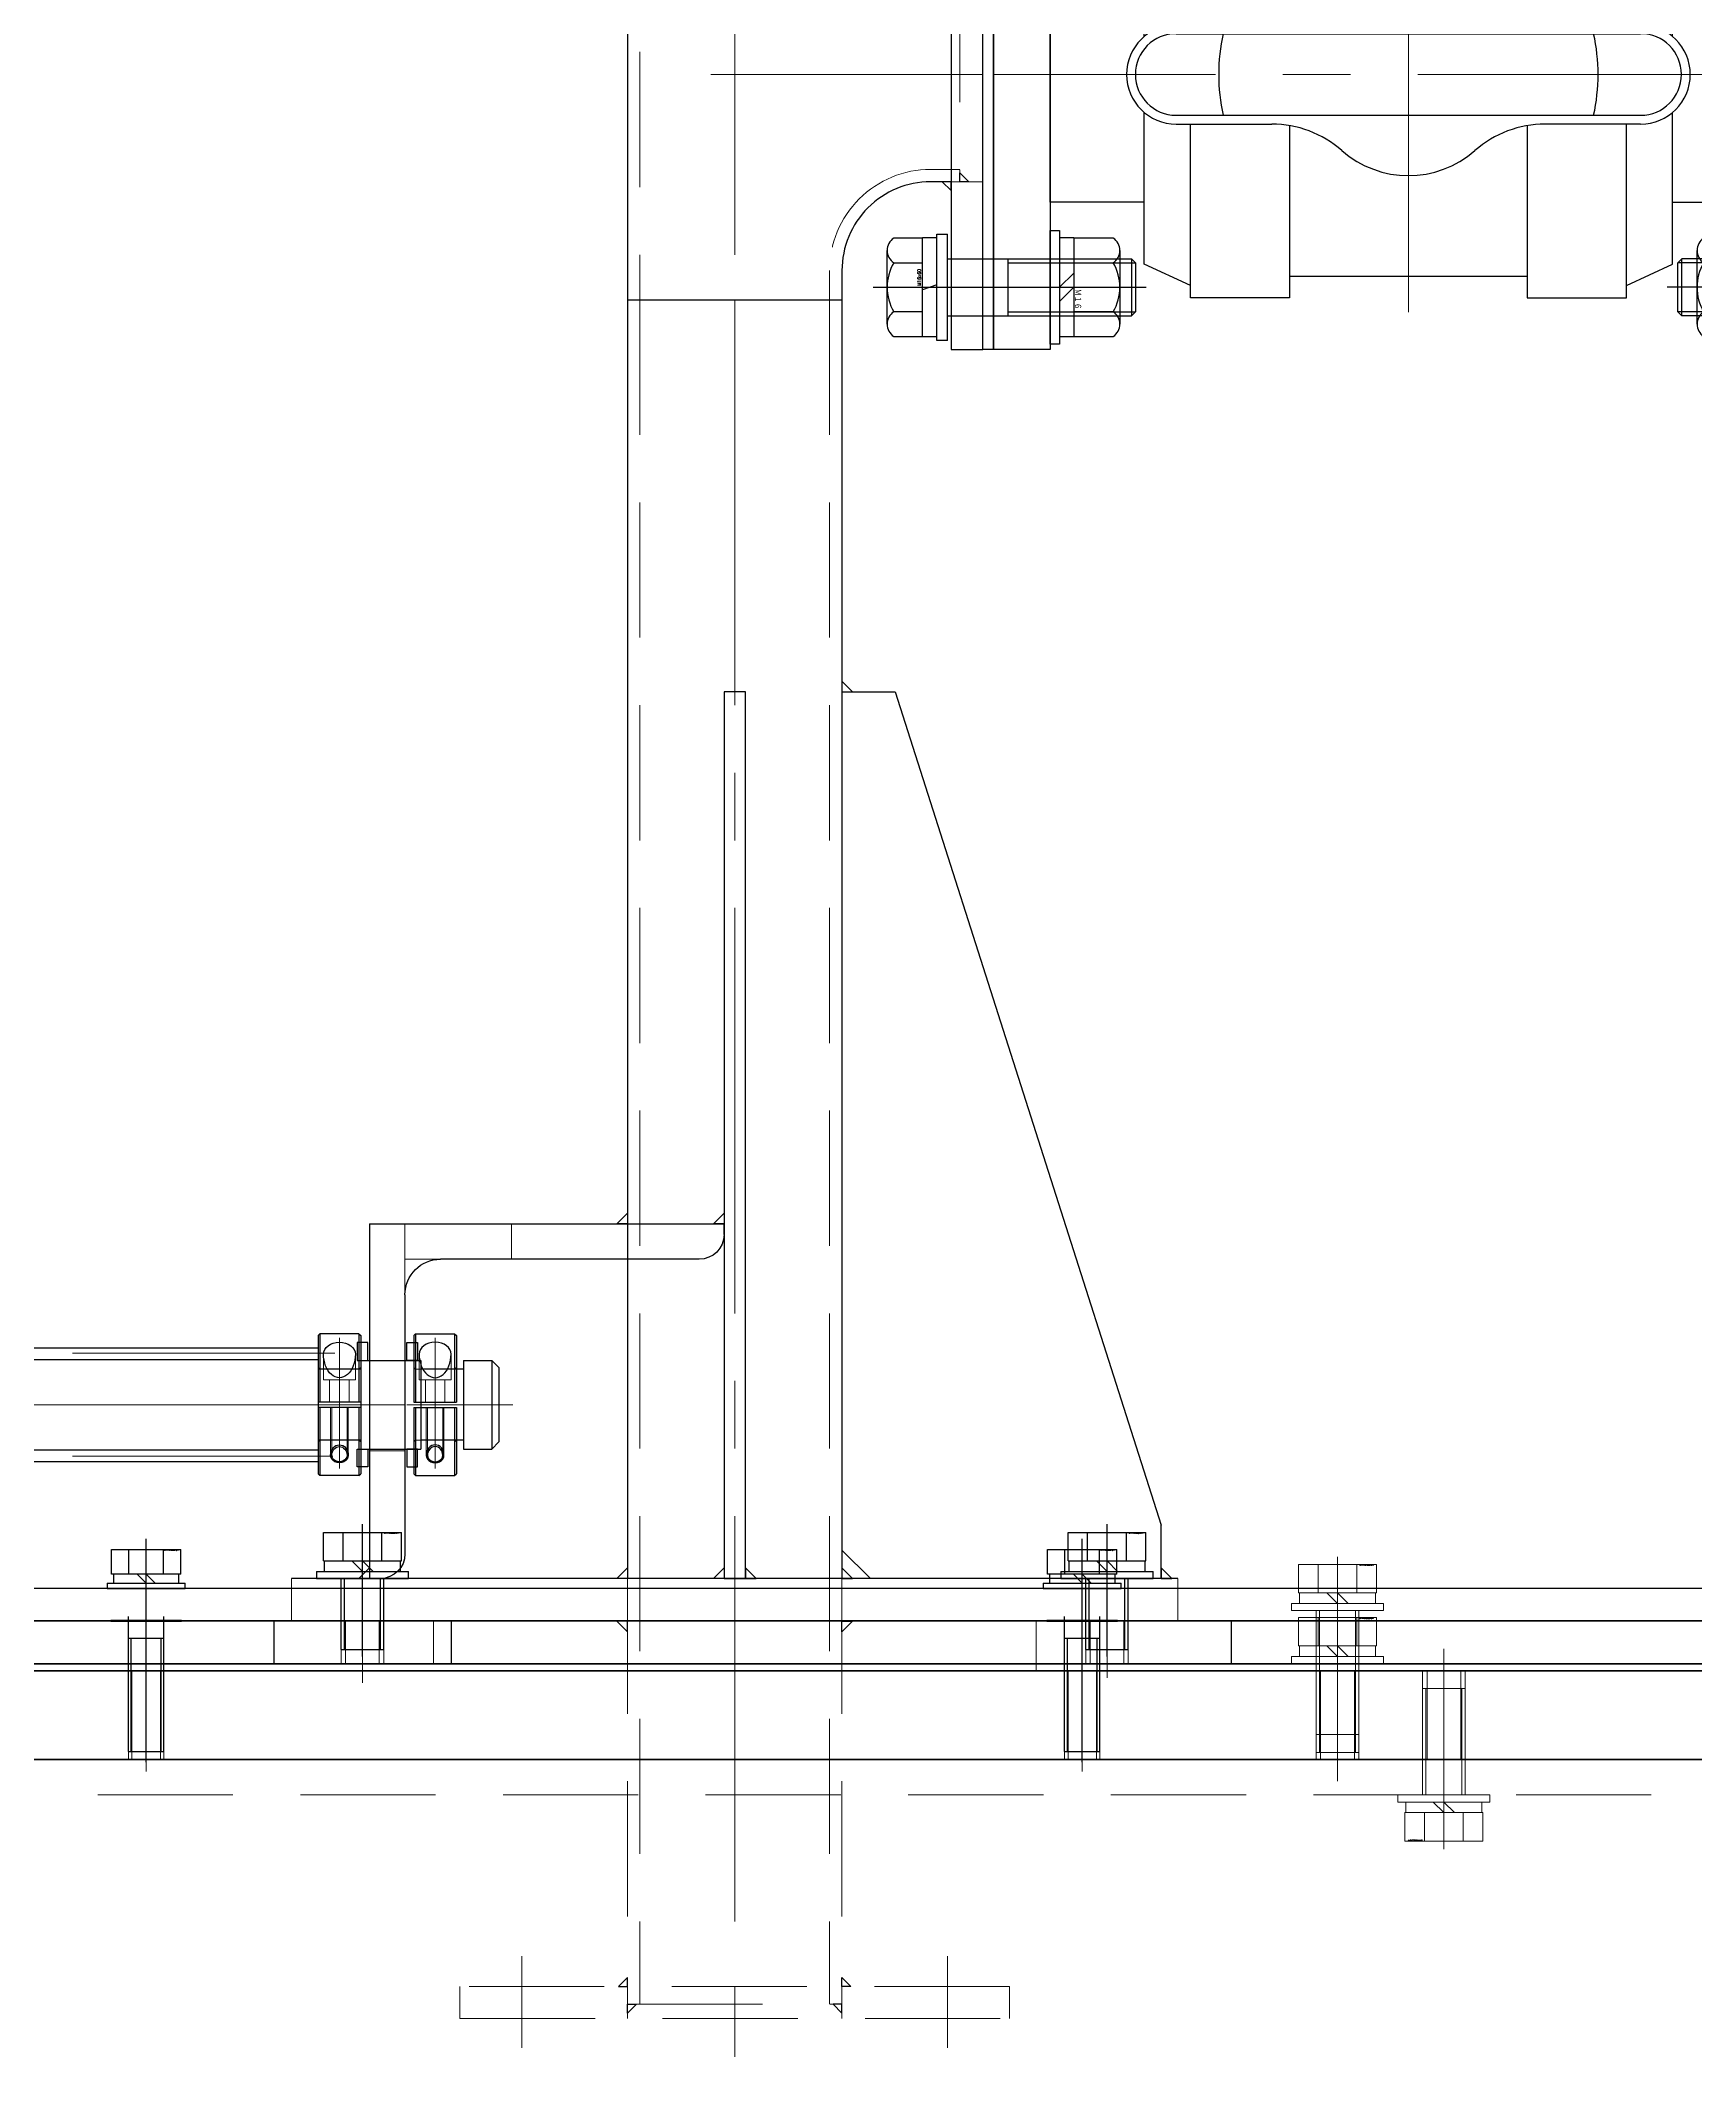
# Model space of a CAD drawing. Header units: millimetres. Extents: x -16130 to 36813, y -8099 to 27484.
# Drawn here: x 22542 to 23009, y 2218 to 2793 of the extents above; entities that cross this region are included whole.
import ezdxf

# ---------------------------------------------------------------- set-up
doc = ezdxf.new("R2010")
doc.units = ezdxf.units.MM
doc.header["$LTSCALE"] = 6
doc.linetypes.add('CENTER2', pattern=[28.575, 19.05, -3.175, 3.175, -3.175])
doc.linetypes.add('HIDDEN', pattern=[9.525, 6.35, -3.175])
doc.layers.add('04_HIDDEN', color=2, linetype='HIDDEN', lineweight=13)
doc.layers.add('05_CENTER', color=4, linetype='CENTER2', lineweight=13)
doc.layers.add('10_DRAFT', color=8, linetype='Continuous', lineweight=0, plot=False)
doc.styles.add('KANJI0', font='txt.shx', dxfattribs={"width": 0.9, "height": 30, "bigfont": 'bigfont'})
doc.styles.add('KSS_TXT_L', font='txt.shx', dxfattribs={"height": 3, "bigfont": 'extfont2.shx'})

# ---------------------------------------------------------------- blocks, each defined once
blk = doc.blocks.new('A$C59FA16D1_1_1')
at = {"color": 0}
blk.add_lwpolyline([(-1400, 5), (-2750, 5), (-2750, -934), (-1400, -934)], close=True, dxfattribs=at)
at = {"layer": '04_HIDDEN'}
blk.add_line((-1400, -5), (-2657, -5), dxfattribs=at)
at = {"layer": '05_CENTER'}
blk.add_line((-2030, 19.94), (-2030, -20.27), dxfattribs=at)
blk = doc.blocks.new('A$C15646C67_1_1_1_1')
at = {"color": 0}
for p, q in [((-10.97, 13), (10.97, 13)), ((-10.97, 5), (-10.97, 13)), ((-5.48, 5), (-5.48, 13)), ((5.48, 5), (5.48, 13)), ((10.97, 5), (10.97, 13)), ((-13, 2), (13, 2)), ((-13, 2), (-13, 0)), ((-13, 0), (13, 0)), ((-10.97, 5), (10.97, 5)), ((-10.75, 5), (-10.75, 2)), ((0, 2), (-3, 5)), ((0, 5), (3, 2)), ((10.75, 2), (10.75, 5)), ((13, 0), (13, 2))]:
    blk.add_line(p, q, dxfattribs=at)
at = {"color": 0, "linetype": 'CENTER2'}
blk.add_line((0, -37.07), (0, 15.08), dxfattribs=at)
at = {"color": 0, "linetype": 'HIDDEN'}
for p, q in [((-6, -35), (-6, 0)), ((-5.05, -35), (-5.05, 0)), ((5.05, -35), (5.05, 0)), ((6, -35), (6, 0)), ((-6, -35), (6, -35))]:
    blk.add_line(p, q, dxfattribs=at)
at = {"layer": '10_DRAFT', "style": 'KSS_TXT_L'}
blk.add_text('BT-M12x40L,SW,PW', height=0.3, dxfattribs=at).set_placement((6.26, 12.66))
blk = doc.blocks.new('A$C6B1D193A_1_1_1')
at = {"color": 0}
blk.add_line((-979, -3), (-979, -15), dxfattribs=at)
at = {"color": 9}
blk.add_line((-759, -3), (-759, -15), dxfattribs=at)
at = {"color": 0}
blk.add_lwpolyline([(-1029, -15), (-9, -15), (-9, -3), (-1029, -3)], close=True, dxfattribs=at)
at = {"layer": '04_HIDDEN'}
for p, q in [((-1010, -15), (-1010, -3)), ((-1008.75, -15), (-1008.75, -3)), ((-999.25, -15), (-999.25, -3)), ((-998, -15), (-998, -3)), ((-984, -15), (-984, -3)), ((-814, -15), (-814, -3)), ((-800, -15), (-800, -3)), ((-798.75, -15), (-798.75, -3)), ((-789.25, -15), (-789.25, -3)), ((-788, -15), (-788, -3))]:
    blk.add_line(p, q, dxfattribs=at)
at = {"layer": '05_CENTER'}
for p, q in [((-1004, -19.01), (-1004, 1.01)), ((-794, -19.01), (-794, 1.01)), ((-729, 4.49), (-729, -22.73))]:
    blk.add_line(p, q, dxfattribs=at)
at = {"layer": '10_DRAFT'}
blk.add_line((-899, -15), (-899, -3), dxfattribs=at)
blk = doc.blocks.new('A$C26503DA7_1_1')
at = {"color": 0}
for p, q in [((-93.75, 60), (-93.75, 55.25)), ((-33.25, 60), (-33.25, 55.25)), ((-127, 30.25), (-127, -30.25)), ((-118.75, 30.25), (-127, 30.25)), ((-8.25, 30.25), (0, 30.25)), ((0, -30.25), (0, 30.25)), ((-127, -30.25), (0, -30.25))]:
    blk.add_line(p, q, dxfattribs=at)
for centre, start, end in [((-118.75, 55.25), 270, 0), ((-8.25, 55.25), 180, 270)]:
    blk.add_arc(centre, 25, start, end, dxfattribs=at)
at = {"layer": '04_HIDDEN'}
for p, q in [((-93.75, 63.5), (-33.25, 63.5)), ((-90.25, 63.5), (-90.25, 55.25)), ((-36.75, 63.5), (-36.75, 55.25)), ((-118.75, 26.75), (-127, 26.75)), ((-8.25, 26.75), (0, 26.75)), ((-127, -26.75), (0, -26.75))]:
    blk.add_line(p, q, dxfattribs=at)
for centre, start, end in [((-118.75, 55.25), 270, 0), ((-8.25, 55.25), 180, 270)]:
    blk.add_arc(centre, 28.5, start, end, dxfattribs=at)
at = {"layer": '05_CENTER'}
for p, q in [((-63.5, 63.5), (-63.5, -6.78)), ((-127, 0), (0, 0))]:
    blk.add_line(p, q, dxfattribs=at)
at = {"layer": '10_DRAFT'}
for p, q in [((-93.75, 60), (-93.75, 63.5)), ((-33.25, 60), (-33.25, 63.5))]:
    blk.add_line(p, q, dxfattribs=at)
blk = doc.blocks.new('A$C321C7B51_1_1')
at = {"color": 0}
blk.add_lwpolyline([(10, 77.5), (1, 77.5), (1, -77.5), (10, -77.5)], close=True, dxfattribs=at)
at = {"layer": '04_HIDDEN'}
for p, q in [((10, 30.25), (1, 30.25)), ((10, -30.25), (1, -30.25))]:
    blk.add_line(p, q, dxfattribs=at)
at = {"layer": '05_CENTER'}
for p, q in [((-7.55, 60), (18.34, 60)), ((10, 0), (1, 0)), ((-7.55, -60), (18.34, -60))]:
    blk.add_line(p, q, dxfattribs=at)
blk = doc.blocks.new('A$C2B834F33_1_1')
at = {"color": 0}
for p, q in [((0, 0), (-100, 0)), ((-100, -3), (-100, 0)), ((0, 0), (0, -100)), ((-93, -10), (-20, -10)), ((-10, -20), (-10, -93)), ((-3, -100), (0, -100))]:
    blk.add_line(p, q, dxfattribs=at)
for centre, radius, start, end in [((-93, -3), 7, 180, 270), ((-20, -20), 10, 0, 90), ((-3, -93), 7, 180, 270)]:
    blk.add_arc(centre, radius, start, end, dxfattribs=at)
blk = doc.blocks.new('A$C211D4FE4_1_1')
at = {"color": 0}
for p, q in [((-100.25, -1717.5), (-100.25, -2078)), ((-39.75, -1717.5), (-39.75, -2078)), ((-39.75, -1828), (-24.75, -1828)), ((-24.75, -1828), (50.25, -2063)), ((50.25, -2078), (50.25, -2063)), ((-31.75, -2078), (-39.75, -2070)), ((55, -2078), (-195, -2078))]:
    blk.add_line(p, q, dxfattribs=at)
at = {"color": 3}
for points in [[(-6.5, -1684.25), (-6.5, -1681.75), (-6.5, -1681.75), (-4, -1684.25)], [(-9, -1684.25), (-11.5, -1684.25), (-11.5, -1684.25), (-9, -1686.75)], [(-39.75, -1828), (-36.75, -1828), (-36.75, -1828), (-39.75, -1825)], [(-100.25, -1978), (-103.25, -1978), (-103.25, -1978), (-100.25, -1975)], [(-73, -1978), (-76, -1978), (-76, -1978), (-73, -1975)], [(-173, -2078), (-176, -2078), (-176, -2078), (-173, -2075)], [(-100.25, -2078), (-103.25, -2078), (-103.25, -2078), (-100.25, -2075)], [(-73, -2078), (-76, -2078), (-76, -2078), (-73, -2075)], [(-67, -2078), (-64, -2078), (-64, -2078), (-67, -2075)], [(-39.75, -2078), (-36.75, -2078), (-36.75, -2078), (-39.75, -2075)], [(50.25, -2078), (53.25, -2078), (53.25, -2078), (50.25, -2075)], [(-100.25, -2090), (-103.25, -2090), (-103.25, -2090), (-100.25, -2093)], [(-39.75, -2090), (-36.75, -2090), (-36.75, -2090), (-39.75, -2093)], [(-100.25, -2193), (-100.25, -2190.5), (-100.25, -2190.5), (-102.75, -2193)], [(-39.75, -2193), (-39.75, -2190.5), (-39.75, -2190.5), (-37.25, -2193)], [(-100.25, -2198), (-97.75, -2198), (-97.75, -2198), (-100.25, -2200.5)], [(-39.75, -2198), (-42.25, -2198), (-42.25, -2198), (-39.75, -2200.5)]]:
    blk.add_lwpolyline(points, close=True, dxfattribs=at)
at = {"color": 0}
blk.add_lwpolyline([(-73, -2078), (-67, -2078), (-67, -1828), (-73, -1828)], close=True, dxfattribs=at)
at = {"layer": '04_HIDDEN'}
for p, q in [((-96.75, -1717.5), (-96.75, -2198)), ((-43.25, -1717.5), (-43.25, -2198)), ((-163, -1978), (-163, -1998)), ((-133, -1978), (-133, -1988)), ((-153, -1988), (-163, -1988)), ((-173, -2042), (-163, -2042)), ((-195, -2078), (-195, -2090)), ((-100.25, -2078), (-100.25, -2192)), ((-39.75, -2078), (-39.75, -2192)), ((55, -2090), (55, -2078)), ((-195, -2090), (55, -2090)), ((-100.25, -2198), (-39.75, -2198))]:
    blk.add_line(p, q, dxfattribs=at)
at = {"layer": '05_CENTER'}
for p, q in [((-70, -1717.5), (-70, -2216.3)), ((-175, -2098.55), (-175, -2069.66)), ((35, -2098.55), (35, -2069.66)), ((-70, -2078), (-70, -2090))]:
    blk.add_line(p, q, dxfattribs=at)
at = {"layer": '10_DRAFT'}
blk.add_line((-173, -2029), (-163, -2029), dxfattribs=at)
blk.add_blockref('A$C321C7B51_1_1', (-10, -1654))
at = {"rotation": 270}
blk.add_blockref('A$C26503DA7_1_1', (-70, -1717.5), dxfattribs=at)
at = {"xscale": -1}
blk.add_blockref('A$C2B834F33_1_1', (-173, -1978), dxfattribs=at)
at = {"layer": '04_HIDDEN', "rotation": 270}
blk.add_blockref('A$C321C7B51_1_1', (-70, -2192), dxfattribs=at)
blk = doc.blocks.new('A$C3D892AFF_1_1')
at = {"color": 0}
for p, q in [((-10.97, 13), (10.97, 13)), ((-10.97, 5), (-10.97, 13)), ((-5.48, 5), (-5.48, 13)), ((5.48, 5), (5.48, 13)), ((10.97, 5), (10.97, 13)), ((-13, 2), (13, 2)), ((-13, 2), (-13, 0)), ((-13, 0), (13, 0)), ((-10.97, 5), (10.97, 5)), ((-10.75, 5), (-10.75, 2)), ((0, 2), (-3, 5)), ((0, 5), (3, 2)), ((10.75, 2), (10.75, 5)), ((13, 0), (13, 2))]:
    blk.add_line(p, q, dxfattribs=at)
at = {"color": 0, "linetype": 'CENTER2'}
blk.add_line((0, -22.01), (0, 15.35), dxfattribs=at)
at = {"color": 0, "linetype": 'HIDDEN'}
for p, q in [((-6, -20), (-6, 0)), ((-5.05, -20), (-5.05, 0)), ((5.05, -20), (5.05, 0)), ((6, -20), (6, 0)), ((-6, -20), (6, -20))]:
    blk.add_line(p, q, dxfattribs=at)
at = {"layer": '10_DRAFT', "style": 'KSS_TXT_L'}
blk.add_text('BT-M12x25L,SW,PW', height=0.3, dxfattribs=at).set_placement((6.19, 12.66))
blk = doc.blocks.new('A$C79C60784_1_1')
for name, p in [('A$C211D4FE4_1_1', (0, 1700)), ('A$C3D892AFF_1_1', (-175, -378)), ('A$C3D892AFF_1_1', (35, -378))]:
    blk.add_blockref(name, p)
blk = doc.blocks.new('A$C3DDA7359_1_1')
at = {"color": 0}
for p, q in [((-5.77, 2.5), (-5.77, 6.5)), ((-5.77, 6.5), (5.77, 6.5)), ((-2.89, 2.5), (-2.89, 6.5)), ((2.89, 2.5), (2.89, 6.5)), ((5.77, 2.5), (5.77, 6.5)), ((-6.5, 1), (6.5, 1)), ((-6.5, 1), (-6.5, 0)), ((-6.1, 2.5), (-6.1, 1)), ((6.1, 2.5), (-6.1, 2.5)), ((0, 1), (-1.5, 2.5)), ((0, 2.5), (1.5, 1)), ((6.1, 1), (6.1, 2.5)), ((6.5, 0), (6.5, 1)), ((-6.5, 0), (6.5, 0))]:
    blk.add_line(p, q, dxfattribs=at)
at = {"color": 0, "linetype": 'CENTER2'}
blk.add_line((0, -19), (0, 8), dxfattribs=at)
at = {"color": 0, "linetype": 'HIDDEN'}
for p, q in [((-3, -17.5), (-3, 0)), ((-2.46, -17.5), (-2.46, 0)), ((2.46, -17.5), (2.46, 0)), ((3, -17.5), (3, 0)), ((-3, -17.5), (3, -17.5))]:
    blk.add_line(p, q, dxfattribs=at)
at = {"layer": '10_DRAFT', "style": 'KSS_TXT_L'}
blk.add_text('BT-M6x20L,SW,PW', height=0.3, dxfattribs=at).set_placement((1.37, 6.16))
blk = doc.blocks.new('ボールバルブ21α型-10K-50mmb_1_1')
at = {"color": 0}
for p, q in [((-234, -77.5), (-234, 77.5)), ((-234, 77.5), (-218, 77.5)), ((-218, 77.5), (-218, -77.5)), ((-16, 77.5), (-16, -77.5)), ((0, 77.5), (-16, 77.5)), ((0, -77.5), (0, 77.5)), ((-191.5, 53.5), (-178.5, 59.5)), ((-178.5, 63), (-150.5, 63)), ((-178.5, 14), (-178.5, 63)), ((-150.5, 63), (-150.5, 14.43)), ((-83.5, 58), (-150.5, 58)), ((-55.5, 63), (-83.5, 63)), ((-83.5, 63), (-83.5, 14.43)), ((-55.5, 14), (-55.5, 63)), ((-42.5, 53.5), (-55.5, 59.5)), ((-191.5, 10.72), (-191.5, 53.5)), ((-42.5, 10.72), (-42.5, 53.5)), ((-218, 36), (-191.5, 36)), ((-218, -36), (-218, 36)), ((-16, 36), (-42.5, 36)), ((-16, -36), (-16, 36)), ((-182.5, 14), (-155.55, 14)), ((-182.5, 11.5), (-51.5, 11.5)), ((-51.5, 14), (-78.45, 14)), ((-191.5, -53.5), (-191.5, -10.72)), ((-42.5, -53.5), (-42.5, -10.72)), ((-182.5, -11.5), (-51.5, -11.5)), ((-182.5, -14), (-155.55, -14)), ((-178.5, -63), (-178.5, -14)), ((-150.5, -14.43), (-150.5, -63)), ((-83.5, -14.43), (-83.5, -63)), ((-51.5, -14), (-78.45, -14)), ((-55.5, -63), (-55.5, -14)), ((-191.5, -36), (-218, -36)), ((-42.5, -36), (-16, -36)), ((-178.5, -59.5), (-191.5, -53.5)), ((-83.5, -57), (-150.5, -57)), ((-55.5, -59.5), (-42.5, -53.5)), ((-150.5, -63), (-178.5, -63)), ((-83.5, -63), (-55.5, -63)), ((-218, -77.5), (-234, -77.5)), ((-16, -77.5), (0, -77.5))]:
    blk.add_line(p, q, dxfattribs=at)
for centre, radius, start, end in [((-117, 0), 28.5, 48.77581, 131.22419), ((-155.55, 44), 30, 270, 311.22419), ((-78.45, 44), 30, 228.77581, 270), ((-182.5, 0), 14, 90, 270), ((-182.5, 0), 11.5, 90, 270), ((-117, 0), 53.5, 167.58721, 192.41279), ((-117, 0), 53.5, 347.58721, 12.41279), ((-51.5, 0), 14, 270, 90), ((-51.5, 0), 11.5, 270, 90), ((-155.55, -44), 30, 48.77581, 90), ((-78.45, -44), 30, 90, 131.22419), ((-117, 0), 28.5, 228.77581, 311.22419)]:
    blk.add_arc(centre, radius, start, end, dxfattribs=at)
at = {"layer": '05_CENTER', "color": 0}
for p, q in [((-117, -67), (-117, 68)), ((-243.51, 60), (-208.69, 60)), ((9.51, 60), (-25.31, 60)), ((0, 0), (-234, 0)), ((-243.51, -60), (-208.69, -60)), ((9.51, -60), (-25.31, -60))]:
    blk.add_line(p, q, dxfattribs=at)
blk = doc.blocks.new('M16Nza_1_1_1_1')
at = {"color": 0}
for p, q in [((-13.85, 17.74), (-13.85, 6.6)), ((-10.39, 19.6), (10.39, 19.6)), ((-6.92, 6.6), (-6.92, 17.74)), ((6.93, 17.74), (6.93, 6.6)), ((13.85, 6.6), (13.85, 17.74)), ((-14, 2.6), (-14, 6.6)), ((-14, 6.6), (14, 6.6)), ((-4, 6.6), (0, 2.6)), ((0, 6.6), (4, 2.6)), ((14, 6.6), (14, 2.6))]:
    blk.add_line(p, q, dxfattribs=at)
at = {"color": 0, "linetype": 'CENTER2'}
blk.add_line((0, 0), (0, 19.6), dxfattribs=at)
at = {"color": 0}
blk.add_lwpolyline([(-16, 2.6), (16, 2.6), (16, 0), (-16, 0)], close=True, dxfattribs=at)
for centre, radius, start, end in [((-10.39, 15.44), 4.16, 33.626, 146.374), ((0, 5.75), 13.85, 60, 120), ((10.39, 15.44), 4.16, 33.626, 146.374)]:
    blk.add_arc(centre, radius, start, end, dxfattribs=at)
at = {"layer": '10_DRAFT', "style": 'KANJI0', "width": 0.82}
blk.add_text('Ｍ１６', height=1.714, dxfattribs=at).set_placement((0.41, 6.78))
blk = doc.blocks.new('A$C5136444F_1_1_1_1')
at = {"color": 0, "linetype": 'CENTER2'}
blk.add_line((0, 20.91), (0, -56), dxfattribs=at)
at = {"color": 0}
for p, q in [((-13.85, 15.14), (-13.85, 7)), ((-10.39, 17), (10.39, 17)), ((-6.92, 7), (-6.92, 15.14)), ((6.92, 15.14), (6.92, 7)), ((13.85, 7), (13.85, 15.14)), ((-14, 3), (-14, 7)), ((-14, 7), (14, 7)), ((0.73, 3), (-0.73, 7)), ((14, 7), (14, 3)), ((-15, 0), (-15, 3)), ((-15, 3), (15, 3)), ((-15, 0), (15, 0)), ((-8, 0), (-8, -51.92)), ((8, 0), (8, -51.92)), ((15, 3), (15, 0)), ((8, -17), (-8, -17)), ((-6.92, -17), (-6.92, -53)), ((6.92, -17), (6.92, -53)), ((8, -51.92), (-8, -51.92)), ((-8, -51.92), (-6.92, -53)), ((6.92, -53), (-6.92, -53)), ((8, -51.92), (6.92, -53))]:
    blk.add_line(p, q, dxfattribs=at)
for centre, radius, start, end in [((-10.39, 12.84), 4.16, 33.626, 146.374), ((0, 3.15), 13.85, 60, 120), ((10.39, 12.84), 4.16, 33.626, 146.374)]:
    blk.add_arc(centre, radius, start, end, dxfattribs=at)
at = {"layer": '10_DRAFT', "style": 'KANJI0', "width": 0.82}
blk.add_text('M16x60', height=1, dxfattribs=at).set_placement((0.41, 7.48))
blk = doc.blocks.new('A$C598F6B99_1_1_1')
at = {"color": 0, "linetype": 'CENTER2'}
blk.add_line((0, 20.91), (0, -61), dxfattribs=at)
at = {"color": 0}
for p, q in [((-13.85, 15.14), (-13.85, 7)), ((-10.39, 17), (10.39, 17)), ((-6.92, 7), (-6.92, 15.14)), ((6.92, 15.14), (6.92, 7)), ((13.85, 7), (13.85, 15.14)), ((-14, 3), (-14, 7)), ((-14, 7), (14, 7)), ((0.73, 3), (-0.73, 7)), ((14, 7), (14, 3)), ((-15, 0), (-15, 3)), ((-15, 3), (15, 3)), ((-15, 0), (15, 0)), ((-8, 0), (-8, -56.92)), ((8, 0), (8, -56.92)), ((15, 3), (15, 0)), ((8, -22), (-8, -22)), ((-6.92, -22), (-6.92, -58)), ((6.92, -22), (6.92, -58)), ((8, -56.92), (-8, -56.92)), ((-8, -56.92), (-6.92, -58)), ((8, -56.92), (6.92, -58)), ((6.92, -58), (-6.92, -58))]:
    blk.add_line(p, q, dxfattribs=at)
for centre, radius, start, end in [((-10.39, 12.84), 4.16, 33.626, 146.374), ((0, 3.15), 13.85, 60, 120), ((10.39, 12.84), 4.16, 33.626, 146.374)]:
    blk.add_arc(centre, radius, start, end, dxfattribs=at)
at = {"layer": '10_DRAFT', "style": 'KANJI0', "width": 0.82}
blk.add_text('M16x65', height=1, dxfattribs=at).set_placement((0.41, 7.48))
blk = doc.blocks.new('A$C537B403B_1_1_1')
at = {"color": 0}
for p, q in [((-150, -45), (-150, 45)), ((-150, 45), (-149, 45)), ((-133, 41.75), (-89.59, 41.75)), ((-89.59, 41.75), (-89.59, -41.75)), ((-60.41, 41.75), (-60.41, -41.75)), ((-60.41, 41.75), (-17, 41.75)), ((0, 45), (-1, 45)), ((0, -45), (0, 45)), ((-149, -45), (-150, -45)), ((-133, -41.75), (-89.59, -41.75)), ((-60.41, -41.75), (-17, -41.75)), ((-1, -45), (0, -45))]:
    blk.add_line(p, q, dxfattribs=at)
for points in [[(-133, 77.5), (-149, 77.5), (-149, -77.5), (-133, -77.5)], [(-1, 77.5), (-17, 77.5), (-17, -77.5), (-1, -77.5)]]:
    blk.add_lwpolyline(points, close=True, dxfattribs=at)
for centre, start, end in [((-75, 38.25), 13.4934, 166.5066), ((-75, -38.25), 193.4934, 346.5066)]:
    blk.add_arc(centre, 15, start, end, dxfattribs=at)
at = {"layer": '05_CENTER'}
for p, q in [((-123.77, 60), (-157.96, 60)), ((-75, -61.54), (-75, 61.54)), ((8.23, 60), (-25.96, 60)), ((-150, 0), (0, 0)), ((-123.77, -60), (-157.96, -60)), ((8.23, -60), (-25.96, -60))]:
    blk.add_line(p, q, dxfattribs=at)
blk = doc.blocks.new('A$C30B32F76_1_1')
at = {"color": 0}
blk.add_line((-15, -12), (-45, -12), dxfattribs=at)
blk.add_lwpolyline([(-15, -7), (-45, -7), (-45, -42, 1.000008), (-15, -42)], format="xyb", close=True, dxfattribs=at)
at = {"layer": '05_CENTER'}
blk.add_line((-30, -2), (-30, -17), dxfattribs=at)
blk = doc.blocks.new('A$C4DCA1887_1_1')
at = {"color": 0}
for radius in [15, 13.22, 12.06]:
    blk.add_circle((0, 0), radius, dxfattribs=at)
at = {"layer": '05_CENTER'}
for p, q in [((0, -21.19), (0, 21.19)), ((21.19, 0), (-21.19, 0))]:
    blk.add_line(p, q, dxfattribs=at)
blk = doc.blocks.new('A$C684FA84F')
at = {"color": 0}
for p, q in [((-490, 77), (-5.71, 195.41)), ((-490, 9), (-6.17, -195.26))]:
    blk.add_line(p, q, dxfattribs=at)
for points in [[(0, -206.5), (-5, -206.5), (-5, 206.5), (0, 206.5)], [(-500, 120.5), (-490, 120.5), (-490, -34.5), (-500, -34.5)]]:
    blk.add_lwpolyline(points, close=True, dxfattribs=at)
at = {"color": 3}
for centre, radius, start, end in [((-4.25, 190.76), 4.88, 98.83108, 107.43098), ((-490, 77), 1.5, 13.8582, 90), ((-490.75, 78.74), 4.88, 278.83108, 287.43098), ((-490.91, 7.21), 5, 65.45641, 79.51563), ((-490, 9.19), 1.5, 270, 330.56651), ((-4.09, -190.71), 5, 245.46365, 259.51696)]:
    blk.add_arc(centre, radius, start, end, dxfattribs=at)
at = {"layer": '04_HIDDEN'}
for p, q in [((-5, 192.5), (-5.71, 195.41)), ((-489.29, 74.09), (-5, 192.5)), ((-5, 192.5), (0, 192.5)), ((-489.29, 74.09), (-490, 77)), ((-500, 73.25), (-490, 73.25)), ((-500, 12.75), (-490, 12.75)), ((-488.83, 11.76), (-490, 9)), ((-488.83, 11.76), (-5, -192.5)), ((-5, -192.5), (-6.17, -195.26)), ((-5, -192.5), (0, -192.5))]:
    blk.add_line(p, q, dxfattribs=at)
at = {"layer": '05_CENTER'}
for p, q in [((-13.38, 192), (8.47, 192)), ((-508.15, 103), (-481.88, 103)), ((-13.38, 96), (8.47, 96)), ((-508.15, 43), (-481.88, 43)), ((-13.38, 0), (8.47, 0)), ((-508.15, -17), (-481.88, -17)), ((-13.38, -96), (8.47, -96)), ((-13.38, -192), (8.47, -192))]:
    blk.add_line(p, q, dxfattribs=at)
blk.add_blockref('A$C4DCA1887_1_1', (-230, 16.5))
at = {"color": 0}
blk.add_blockref('A$C30B32F76_1_1', (-77, 0), dxfattribs=at)
blk = doc.blocks.new('A$C024E6B9C_1_1')
h = blk.add_hatch()
h.set_pattern_fill('_USER', color=3, scale=6, angle=135, pattern_type=0)
h.set_pattern_definition([(135, (-9703.3895, -25683.6584), (-4.2426407, -4.2426407), [])])
h.paths.add_polyline_path([(3, 206.5), (0, 206.5), (0, 192.5), (3, 192.5)])
h.paths.add_polyline_path([(3, 192.5), (0, 192.5), (0, 192), (3, 192)])
h.paths.add_polyline_path([(0, -206.5), (3, -206.5), (3, 192), (0, 192)])
at = {"color": 0}
blk.add_lwpolyline([(3, -206.5), (0, -206.5), (0, 206.5), (3, 206.5)], close=True, dxfattribs=at)
at = {"layer": '04_HIDDEN', "color": 0}
for p, q in [((0, 192.5), (3, 192.5)), ((0, -192.5), (3, -192.5))]:
    blk.add_line(p, q, dxfattribs=at)
at = {"layer": '05_CENTER'}
for p, q in [((-6.12, 192), (9.06, 192)), ((-6.12, 96), (9.06, 96)), ((-6.12, 0), (9.06, 0)), ((-6.12, -96), (9.06, -96)), ((-6.12, -192), (9.06, -192))]:
    blk.add_line(p, q, dxfattribs=at)
blk = doc.blocks.new('A$C684FA933')
at = {"color": 3}
blk.add_lwpolyline([(0, 77.5), (3, 77.5), (3, -77.5), (0, -77.5)], close=True, dxfattribs=at)
blk.add_blockref('A$C684FA84F', (887, -43))
blk.add_blockref('A$C024E6B9C_1_1', (887, -43), dxfattribs=at)
for name, p, rotation in [('A$C3DDA7359_1_1', (882, 149), 90), ('A$C5136444F_1_1_1_1', (-10, 60), 90), ('M16Nza_1_1_1_1', (19, 60), 270), ('A$C598F6B99_1_1_1', (254, 60), 270), ('M16Nza_1_1_1_1', (221, 60), 90), ('A$C5136444F_1_1_1_1', (370, 60), 90), ('M16Nza_1_1_1_1', (397, 60), 270), ('A$C3DDA7359_1_1', (882, 53), 90), ('A$C3DDA7359_1_1', (882, -43), 90), ('A$C5136444F_1_1_1_1', (-10, -60), 90), ('M16Nza_1_1_1_1', (19, -60), 270), ('A$C598F6B99_1_1_1', (254, -60), 270), ('M16Nza_1_1_1_1', (221, -60), 90), ('A$C5136444F_1_1_1_1', (370, -60), 90), ('M16Nza_1_1_1_1', (397, -60), 270), ('A$C3DDA7359_1_1', (882, -139), 90), ('A$C3DDA7359_1_1', (882, -235), 90)]:
    blk.add_blockref(name, p, dxfattribs=dict(rotation=rotation))
at = {"color": 4}
blk.add_blockref('ボールバルブ21α型-10K-50mmb_1_1', (237, 0), dxfattribs=at)
at = {"color": 4, "xscale": -1}
blk.add_blockref('A$C537B403B_1_1_1', (237, 0), dxfattribs=at)
blk = doc.blocks.new('A$C427433EE_1_1')
for name, p in [('A$C79C60784_1_1', (330, 359)), ('A$C684FA933', (330, 405)), ('A$C6B1D193A_1_1_1', (1159, -28))]:
    blk.add_blockref(name, p)
blk = doc.blocks.new('A$C5D5F10EF_1_1_1')
at = {"color": 0}
blk.add_lwpolyline([(-25, 0), (1345, 0), (1345, 12), (-25, 12)], close=True, dxfattribs=at)
at = {"layer": '05_CENTER'}
for p, q in [((264, -5.17), (264, 17.04)), ((528, -5.17), (528, 17.04))]:
    blk.add_line(p, q, dxfattribs=at)
blk = doc.blocks.new('A$C633B6C2D_1_1')
at = {"color": 0}
blk.add_lwpolyline([(-25, 0), (1345, 0), (1345, 9), (-25, 9)], close=True, dxfattribs=at)
at = {"layer": '05_CENTER'}
for p, q in [((264, -5.17), (264, 14.04)), ((528, -5.17), (528, 14.04))]:
    blk.add_line(p, q, dxfattribs=at)
blk = doc.blocks.new('PCIMRS-10-0.2b_1_1')
at = {"color": 0}
blk.add_lwpolyline([(0, -10), (0.2, -10), (0.2, 10), (0, 10)], close=True, dxfattribs=at)
at = {"layer": '05_CENTER', "color": 0}
for p, q in [((0, 5), (0.2, 5)), ((0, -5), (0.2, -5))]:
    blk.add_line(p, q, dxfattribs=at)
at = {"layer": '10_DRAFT'}
blk.add_line((0, 0), (0.2, 0), dxfattribs=at)
blk = doc.blocks.new('A$C7C5040DC_1_1')
at = {"color": 0, "linetype": 'CENTER2'}
blk.add_line((0, -49), (0, 14), dxfattribs=at)
at = {"color": 0}
for p, q in [((-9.81, 11), (9.81, 11)), ((-9.81, 4), (-9.81, 11)), ((-4.91, 4), (-4.91, 11)), ((4.91, 4), (4.91, 11)), ((9.81, 4), (9.81, 11)), ((-11, 1.5), (11, 1.5)), ((-11, 1.5), (-11, 0)), ((-11, 0), (11, 0)), ((9.81, 4), (-9.81, 4)), ((-9.25, 4), (-9.25, 1.5)), ((0, 1.5), (-2.5, 4)), ((0, 4), (2.5, 1.5)), ((9.25, 1.5), (9.25, 4)), ((11, 0), (11, 1.5))]:
    blk.add_line(p, q, dxfattribs=at)
at = {"color": 0, "linetype": 'HIDDEN'}
for p, q in [((-5, -46), (-5, 0)), ((5, -46), (5, 0)), ((-5, -14), (5, -14)), ((-4.19, -46), (-4.19, -14)), ((4.19, -46), (4.19, -14)), ((-5, -46), (5, -46))]:
    blk.add_line(p, q, dxfattribs=at)
at = {"layer": '10_DRAFT', "style": 'KSS_TXT_L'}
blk.add_text('BT-M10x50L,SW,PW', height=0.3, dxfattribs=at).set_placement((5.16, 10.66))
blk = doc.blocks.new('A$C66333C45_1_1')
for name, p in [('A$C7C5040DC_1_1', (264, 21.2)), ('A$C7C5040DC_1_1', (528, 21.2)), ('A$C633B6C2D_1_1', (0, 12.2)), ('A$C5D5F10EF_1_1_1', (0, 0))]:
    blk.add_blockref(name, p)
at = {"color": 4, "rotation": 90}
for p in [(264, 12), (528, 12)]:
    blk.add_blockref('PCIMRS-10-0.2b_1_1', p, dxfattribs=at)
blk = doc.blocks.new('A$C59FC4813_1_1_1')
at = {"color": 0}
blk.add_lwpolyline([(150, -30), (1610, -30), (1610, -5), (150, -5)], close=True, dxfattribs=at)
at = {"layer": '04_HIDDEN'}
for p, q in [((499, -5), (499, -30)), ((500, -5), (500, -30)), ((508, -5), (508, -30)), ((509, -5), (509, -30)), ((763, -5), (763, -30)), ((764, -5), (764, -30)), ((772, -5), (772, -30)), ((773, -5), (773, -30)), ((834, -30), (834, -5)), ((835.25, -30), (835.25, -5)), ((844.75, -30), (844.75, -5)), ((846, -30), (846, -5)), ((864, -30), (864, -5)), ((865.25, -30), (865.25, -5)), ((874.75, -30), (874.75, -5)), ((876, -30), (876, -5))]:
    blk.add_line(p, q, dxfattribs=at)
at = {"layer": '05_CENTER'}
for p, q in [((840, -36.08), (840, 1.14)), ((870, -36.08), (870, 1.14)), ((504, -1.61), (504, -33.39)), ((768, -1.61), (768, -33.39))]:
    blk.add_line(p, q, dxfattribs=at)
blk = doc.blocks.new('A$C1819430B_1_1_1')
at = {"color": 0}
for p, q in [((-10.97, 13), (10.97, 13)), ((-10.97, 5), (-10.97, 13)), ((-5.48, 5), (-5.48, 13)), ((5.48, 5), (5.48, 13)), ((10.97, 5), (10.97, 13)), ((-13, 2), (13, 2)), ((-13, 2), (-13, 0)), ((-13, 0), (13, 0)), ((-10.97, 5), (10.97, 5)), ((-10.75, 5), (-10.75, 2)), ((0, 2), (-3, 5)), ((0, 5), (3, 2)), ((10.75, 2), (10.75, 5)), ((13, 0), (13, 2))]:
    blk.add_line(p, q, dxfattribs=at)
at = {"color": 0, "linetype": 'CENTER2'}
blk.add_line((0, -32.11), (0, 15.28), dxfattribs=at)
at = {"color": 0, "linetype": 'HIDDEN'}
for p, q in [((-6, -30), (-6, 0)), ((-5.05, -30), (-5.05, 0)), ((5.05, -30), (5.05, 0)), ((6, -30), (6, 0)), ((-6, -30), (6, -30))]:
    blk.add_line(p, q, dxfattribs=at)
at = {"layer": '10_DRAFT', "style": 'KSS_TXT_L'}
blk.add_text('BT-M12x35L,SW,PW', height=0.3, dxfattribs=at).set_placement((6.07, 12.66))
blk = doc.blocks.new('A$C671645B8_1_1')
at = {"color": 0}
blk.add_lwpolyline([(135, 0), (1595, 0), (1595, 2), (135, 2)], close=True, dxfattribs=at)
at = {"layer": '04_HIDDEN'}
blk.add_line((740, 2), (740, 0), dxfattribs=at)
at = {"layer": '05_CENTER'}
for p, q in [((825, -6.08), (825, 8.14)), ((489, 5.39), (489, -3.39)), ((753, 5.39), (753, -3.39))]:
    blk.add_line(p, q, dxfattribs=at)
at = {"layer": '05_CENTER', "color": 252}
blk.add_line((550, 5.39), (550, -3.39), dxfattribs=at)
blk = doc.blocks.new('A$C4DE534E5_1_1_1')
at = {"color": 0}
for p, q in [((-10.97, 13), (10.97, 13)), ((-10.97, 5), (-10.97, 13)), ((-5.48, 5), (-5.48, 13)), ((5.48, 5), (5.48, 13)), ((10.97, 5), (10.97, 13)), ((-13, 2), (13, 2)), ((-13, 2), (-13, 0)), ((-13, 0), (13, 0)), ((-10.97, 5), (10.97, 5)), ((-10.75, 5), (-10.75, 2)), ((0, 2), (-3, 5)), ((0, 5), (3, 2)), ((10.75, 2), (10.75, 5)), ((13, 0), (13, 2))]:
    blk.add_line(p, q, dxfattribs=at)
at = {"color": 0, "linetype": 'CENTER2'}
blk.add_line((0, -27.01), (0, 15.35), dxfattribs=at)
at = {"color": 0, "linetype": 'HIDDEN'}
for p, q in [((-6, -25), (-6, 0)), ((-5.05, -25), (-5.05, 0)), ((5.05, -25), (5.05, 0)), ((6, -25), (6, 0)), ((-6, -25), (6, -25))]:
    blk.add_line(p, q, dxfattribs=at)
at = {"layer": '10_DRAFT', "style": 'KSS_TXT_L'}
blk.add_text('BT-M12x30L,SW,PW', height=0.3, dxfattribs=at).set_placement((6.19, 12.66))
blk = doc.blocks.new('A$C19512809_1_1')
for name, p in [('A$C66333C45_1_1', (50, 27)), ('A$C671645B8_1_1', (-175, 25)), ('A$C59FC4813_1_1_1', (-190, 30))]:
    blk.add_blockref(name, p)
at = {"layer": '04_HIDDEN'}
blk.add_blockref('A$C4DE534E5_1_1_1', (650, 27), dxfattribs=at)
at = {"layer": '04_HIDDEN', "rotation": 180}
blk.add_blockref('A$C1819430B_1_1_1', (680, -10), dxfattribs=at)
blk = doc.blocks.new('MTSRW32a_1_1_1')
at = {"color": 0}
for p, q in [((62, 12.5), (61, 11.5)), ((81, 12.46), (61, 0.97)), ((61, 11.5), (61, -11.5)), ((61.96, 12.46), (81, 0.97)), ((81, 12.46), (61.96, 12.46)), ((62, 12.5), (62, 12.46)), ((84.7, 12.5), (62, 12.5)), ((81, 12.46), (81, 0.97)), ((85, 16), (493, 16)), ((85, 16), (85, -16)), ((85, 12.75), (493, 12.75)), ((493, 16), (493, -16)), ((505, 12.5), (522, 12.5)), ((505, 12.5), (505, -12.5)), ((522, 12.5), (522, -12.5)), ((534, 12.5), (534, -12.5)), ((534, 12.5), (542, 12.5)), ((544, 10.5), (542, 12.5)), ((542, 12.5), (542, -12.5)), ((505, 10), (493, 10)), ((534, 10), (522, 10)), ((544, 10.5), (544, -10.5)), ((81, 0.97), (61, 0.97)), ((62, 0.97), (62, -0.97)), ((81, -0.97), (61, -0.97)), ((81, -12.46), (61, -0.97)), ((61.87, -12.37), (81, -0.97)), ((81, -12.46), (81, -0.97)), ((505, -10), (493, -10)), ((534, -10), (522, -10)), ((544, -10.5), (542, -12.5)), ((62, -12.5), (61, -11.5)), ((81, -12.46), (61.96, -12.46)), ((62, -12.5), (62, -12.46)), ((84.7, -12.5), (62, -12.5)), ((85, -12.75), (493, -12.75)), ((85, -16), (493, -16)), ((505, -12.5), (522, -12.5)), ((534, -12.5), (542, -12.5))]:
    blk.add_line(p, q, dxfattribs=at)
for centre, start, end in [((84.7, 12.8), 270, 0), ((84.7, -12.8), 0, 90)]:
    blk.add_arc(centre, 0.3, start, end, dxfattribs=at)
at = {"layer": '05_CENTER', "color": 0}
for p, q in [((80.84, 14.5), (497.69, 14.5)), ((55.25, 0), (547.9, 0)), ((80.84, -14.5), (497.16, -14.5))]:
    blk.add_line(p, q, dxfattribs=at)
at = {"layer": '10_DRAFT'}
for p, q in [((139.66, 0), (133.34, 0)), ((136.5, -3.16), (136.5, 3.16)), ((510.66, 0), (504.34, 0))]:
    blk.add_line(p, q, dxfattribs=at)
blk = doc.blocks.new('SCSP20-12c_1_1')
at = {"color": 0}
for p, q in [((-20, -0.5), (-19.5, 0)), ((-0.75, 0), (-19.5, 0)), ((-0.75, 0), (-0.75, -12)), ((19.5, 0), (0.75, 0)), ((0.75, 0), (0.75, -12)), ((20, -0.5), (19.5, 0)), ((-0.75, -0.5), (-20, -0.5)), ((-20, -0.5), (-20, -11.5)), ((20, -0.5), (0.75, -0.5)), ((20, -0.5), (20, -11.5)), ((-0.75, -11.5), (-20, -11.5)), ((-20, -11.5), (-19.5, -12)), ((-0.75, -12), (-19.5, -12)), ((20, -11.5), (0.75, -11.5)), ((19.5, -12), (0.75, -12)), ((20, -11.5), (19.5, -12))]:
    blk.add_line(p, q, dxfattribs=at)
for centre, major_axis, ratio, start_param, end_param in [((-14.28, -6), (0, 2.5), 0.832084, 0, 3.141593), ((-14.28, -6), (0, 2.15), 0.850489, 6.283185, 9.424778), ((-14.28, -6), (-2.98, 0), 0.838869, 7.853982, 10.995574), ((-14.28, -6), (-2.49, 0), 0.865015, 7.853982, 10.995574), ((14.28, -6), (-6.68, 0), 0.673298, 4.712389, 7.853982), ((14.28, -6), (0, 4.5), 0.73708, 3.141593, 6.283185)]:
    blk.add_ellipse(centre, major_axis=major_axis, ratio=ratio, start_param=start_param, end_param=end_param, dxfattribs=at)
at = {"layer": '04_HIDDEN', "color": 0}
for p, q in [((-10.5, 0), (-10, -0.5)), ((10.5, 0), (10, -0.5)), ((-14.28, -3.5), (-0.75, -3.5)), ((-14.28, -3.85), (-0.75, -3.85)), ((-10, -0.5), (-10, -11.5)), ((0.75, -3.25), (7, -3.25)), ((7, -1.5), (14.28, -1.5)), ((7, -1.5), (7, -10.5)), ((10, -0.5), (10, -11.5)), ((-14.28, -8.15), (-0.75, -8.15)), ((-14.28, -8.5), (-0.75, -8.5)), ((0.75, -8.75), (7, -8.75)), ((7, -10.5), (14.28, -10.5)), ((-10, -11.5), (-10.5, -12)), ((10, -11.5), (10.5, -12))]:
    blk.add_line(p, q, dxfattribs=at)
at = {"layer": '05_CENTER', "color": 0}
blk.add_line((-18, -6), (18.84, -6), dxfattribs=at)
at = {"layer": '10_DRAFT'}
blk.add_line((0, 0), (0, -12), dxfattribs=at)
blk = doc.blocks.new('WSJP30-25-2a_1_1')
at = {"color": 0}
for points in [[(-3, 12.5), (0, 12.5), (0, 17.5), (-3, 17.5)], [(-3, -12.5), (0, -12.5), (0, -17.5), (-3, -17.5)]]:
    blk.add_lwpolyline(points, close=True, dxfattribs=at)
at = {"layer": '10_DRAFT'}
blk.add_line((-3, 0), (0, 0), dxfattribs=at)
blk = doc.blocks.new('A$C4CEE7416_1_1')
at = {"color": 4, "xscale": -1, "rotation": 270}
blk.add_blockref('SCSP20-12c_1_1', (-2.5, 0), dxfattribs=at)
at = {"color": 4}
for name, p in [('WSJP30-25-2a_1_1', (-0.5, 0)), ('MTSRW32a_1_1_1', (-507.5, 0))]:
    blk.add_blockref(name, p, dxfattribs=at)
at = {"color": 4, "xscale": -1}
blk.add_blockref('WSJP30-25-2a_1_1', (10.5, 0), dxfattribs=at)
at = {"color": 4, "rotation": 90}
blk.add_blockref('SCSP20-12c_1_1', (12.5, 0), dxfattribs=at)

msp = doc.modelspace()

# ---------------------------------------------------------------- block references
for name, p in [('A$C59FA16D1_1_1', (24967.87493, 2303.1782)), ('A$C427433EE_1_1', (22477.87355, 2378.1782)), ('A$C19512809_1_1', (22257.87498, 2308.1782)), ('A$C4CEE7416_1_1', (22634.87355, 2408.1782))]:
    msp.add_blockref(name, p)
at = {"layer": '04_HIDDEN'}
msp.add_blockref('A$C15646C67_1_1_1_1', (22907.87352, 2350.1782), dxfattribs=at)

doc.saveas('drawing.dxf')
